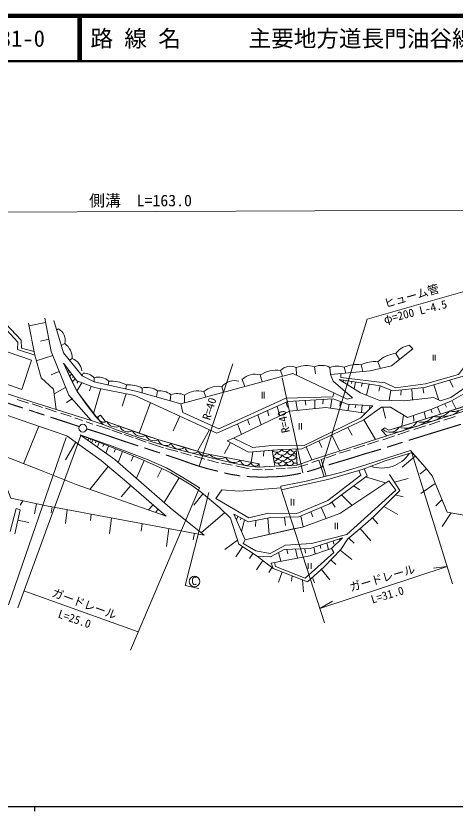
# Model space of a CAD drawing. Units: millimetres, scale not verified. Extents: x 40000 to 680000, y 20000 to 380000.
# Drawn here: x 163898 to 261002, y 204000 to 380000 of the extents above; entities that cross this region are included whole.
import ezdxf
from ezdxf.enums import TextEntityAlignment as Align

# ---------------------------------------------------------------- set-up
doc = ezdxf.new("R2010")
doc.units = ezdxf.units.MM
doc.header["$LTSCALE"] = 1000
doc.linetypes.add('CHAIN', pattern=[18.5, 12, -1.5, 3.5, -1.5])
for name, color, linetype, lineweight in [('M-BMK', 2, 'CHAIN', 13), ('M-TTL', 2, 'Continuous', 140), ('M-TTL-BAND', 7, 'Continuous', 25), ('M-TTL-LINE', 7, 'Continuous', 50), ('M-TTL-TXT', 7, 'Continuous', 13), ('M-WORK', 1, 'Continuous', 13)]:
    doc.layers.add(name, color=color, linetype=linetype, lineweight=lineweight)
doc.styles.add('ＭＳ ゴシック', font='')
doc.styles.get('ＭＳ ゴシック').set_extended_font_data('MS Gothic')

msp = doc.modelspace()

# ---------------------------------------------------------------- linework, layer by layer
at = {"layer": 'M-BMK'}
for points, knots in [([(80736, 298063), (89656, 299055), (91985, 299368), (99219, 299943), (102305, 300188), (104036, 300285), (107123, 300514), (110907, 300795), (113025, 300959), (116808, 301244), (119530, 301449), (121049, 301657), (123776, 301768), (125901, 301854), (127094, 301888), (129220, 301815), (131775, 301729), (133204, 301564), (135743, 301260), (138202, 300965), (139573, 300740), (142012, 300308), (143736, 300002), (144712, 299863), (146403, 299408), (148341, 298887), (149382, 298442), (151291, 297821), (155410, 296482), (157718, 295733), (161835, 294388), (168118, 292335), (170082, 291685), (177911, 289105)], [0, 0, 0, 0, 1, 1, 1, 2, 2, 2, 3, 3, 3, 4, 4, 4, 5, 5, 5, 6, 6, 6, 7, 7, 7, 8, 8, 8, 9, 9, 9, 10, 10, 10, 11, 11, 11, 11]), ([(179541, 288599), (181288, 288056), (181739, 287913), (183141, 287454), (184965, 286857), (185970, 286473), (187791, 285867), (189302, 285364), (190151, 285093), (191664, 284597), (194577, 283642), (196216, 283128), (199123, 282153), (201190, 281460), (202318, 280981), (204400, 280335), (205863, 279880), (206699, 279677), (208187, 279310), (209714, 278934), (210560, 278669), (212112, 278413), (213468, 278189), (214236, 278091), (215609, 278016), (217441, 277915), (218473, 277905), (220307, 277968), (221692, 278016), (222474, 278025), (223846, 278222), (225258, 278426), (226045, 278575), (227433, 278905), (228252, 279099), (228705, 279234), (229512, 279476), (230736, 279844), (231403, 280110), (232623, 280492), (234661, 281130), (235819, 281435), (237860, 282063), (239264, 282495), (240041, 282765), (241447, 283190), (242683, 283563), (243387, 283732), (244621, 284110), (246537, 284697), (247599, 285062), (249510, 285666), (250760, 286061), (251463, 286277), (252715, 286666), (255338, 287479), (256808, 287933), (259433, 288737), (264013, 290140), (265457, 290568), (271174, 292282)], [0, 0, 0, 0, 1, 1, 1, 2, 2, 2, 3, 3, 3, 4, 4, 4, 5, 5, 5, 6, 6, 6, 7, 7, 7, 8, 8, 8, 9, 9, 9, 10, 10, 10, 11, 11, 11, 12, 12, 12, 13, 13, 13, 14, 14, 14, 15, 15, 15, 16, 16, 16, 17, 17, 17, 18, 18, 18, 19, 19, 19, 20, 20, 20, 20])]:
    msp.add_open_spline(points, degree=3, knots=knots, dxfattribs=at)
at = {"layer": 'M-TTL'}
msp.add_line((680000, 380000), (40000, 380000), dxfattribs=at)
at = {"layer": 'M-TTL-BAND'}
for p, q in [((40000, 205000), (579000, 205000)), ((168000, 205000), (168000, 204000))]:
    msp.add_line(p, q, dxfattribs=at)
at = {"layer": 'M-TTL-LINE'}
for p, q in [((177750, 380000), (177750, 370000)), ((178250, 380000), (178250, 370000)), ((40000, 370000), (680000, 370000))]:
    msp.add_line(p, q, dxfattribs=at)
at = {"layer": 'M-WORK'}
for p, q in [((128157, 336436), (280676, 337109)), ((170469, 312121), (166818, 311378)), ((173321, 310744), (172911, 310483)), ((171164, 308460), (169358, 308000)), ((174736, 307470), (173930, 307014)), ((250833, 307097), (251641, 306297)), ((172032, 304850), (168397, 303686)), ((247870, 305256), (248695, 303948)), ((256136, 305011), (256136, 303699)), ((256623, 305011), (256623, 303706)), ((174428, 303152), (177380, 299200)), ((177404, 296891), (174428, 303152)), ((176322, 304141), (175723, 303790)), ((204400, 280335), (211863, 303027)), ((240224, 302773), (240586, 301304)), ((243948, 303457), (244513, 301992)), ((173465, 301312), (171713, 300555)), ((175026, 302350), (174871, 302219)), ((175325, 301950), (175250, 301882)), ((175625, 301549), (175325, 301265)), ((175924, 301149), (175778, 301002)), ((222385, 301525), (222827, 300238)), ((225890, 302173), (225943, 300492)), ((229918, 302336), (230131, 300758)), ((233332, 302195), (233443, 300614)), ((236485, 302230), (236820, 300940)), ((176223, 300748), (175790, 300286)), ((176602, 300240), (176394, 300001)), ((176982, 299733), (176397, 299008)), ((177380, 299200), (181308, 297771)), ((178790, 300951), (178563, 300321)), ((181234, 299919), (181221, 299035)), ((213955, 299521), (214490, 297968)), ((217898, 300523), (218346, 299018)), ((227333, 278889), (222764, 299865)), ((236357, 299363), (236288, 298950)), ((236851, 299287), (236815, 299081)), ((237345, 299212), (237198, 298391)), ((259743, 299364), (260611, 297798)), ((174897, 297774), (172334, 296353)), ((177630, 299109), (177361, 298729)), ((178505, 298791), (177394, 296911)), ((180557, 298045), (180190, 297016)), ((182665, 297501), (181086, 291989)), ((181308, 297771), (190164, 296010)), ((184409, 299142), (184294, 298336)), ((188313, 298348), (188195, 297449)), ((191820, 297618), (191798, 296566)), ((209437, 297935), (209767, 296682)), ((238169, 299085), (238091, 298676)), ((238992, 298959), (238696, 297472)), ((240491, 298728), (240329, 297988)), ((241989, 298498), (241410, 296066)), ((244461, 298119), (244134, 296912)), ((251430, 297487), (251582, 295006)), ((253902, 297748), (254120, 296524)), ((256302, 298374), (257393, 294964)), ((181761, 291090), (177404, 296891)), ((188289, 296383), (187427, 293648)), ((190164, 296010), (208305, 287654)), ((195233, 296983), (194966, 295654)), ((198153, 296158), (198035, 294770)), ((201200, 296079), (201207, 294345)), ((205454, 296872), (205873, 295620)), ((218344, 296772), (218355, 295343)), ((218820, 296804), (218820, 295333)), ((246786, 297200), (246424, 294879)), ((249094, 297240), (249038, 296067)), ((164147, 295121), (166658, 294295)), ((167497, 294119), (169747, 293329)), ((176310, 295251), (175083, 294451)), ((193636, 294410), (191130, 287667)), ((223653, 294457), (223917, 293392)), ((225808, 294734), (226161, 292682)), ((227887, 294857), (227981, 293820)), ((229965, 294981), (229985, 293090)), ((231852, 295093), (231794, 294149)), ((233739, 295205), (233467, 293191)), ((235665, 294634), (235486, 293634)), ((237594, 294036), (237311, 292617)), ((239038, 293950), (238923, 293236)), ((258712, 294157), (259075, 293372)), ((260294, 294854), (261222, 292993)), ((170467, 293167), (172809, 292355)), ((219520, 292625), (219852, 291510)), ((221647, 293568), (222223, 291450)), ((240482, 293865), (240276, 292174)), ((242181, 293764), (242116, 292915)), ((245028, 293414), (245591, 290946)), ((254176, 292363), (254515, 290824)), ((255668, 292871), (255936, 292130)), ((257122, 293476), (257789, 291880)), ((173817, 292102), (176089, 291319)), ((176943, 291067), (178634, 290450)), ((182624, 291619), (181761, 291090)), ((183640, 290318), (182624, 291619)), ((200170, 291401), (198656, 288138)), ((215134, 290681), (215546, 289516)), ((217393, 291682), (218111, 289469)), ((240863, 290625), (243433, 286264)), ((249596, 291631), (249227, 289190)), ((251838, 291568), (251852, 290334)), ((258520, 290556), (260996, 291328)), ((168965, 289180), (165566, 280881)), ((179412, 290157), (180911, 289634)), ((181723, 289417), (184721, 288437)), ((192570, 287158), (183640, 290318)), ((212876, 289680), (213758, 287372)), ((226507, 289857), (226518, 288460)), ((227015, 289857), (227015, 288439)), ((237317, 288937), (238241, 287205)), ((251875, 288440), (254457, 289254)), ((255293, 289487), (257663, 290270)), ((164291, 249013), (178241, 287165)), ((179054, 286885), (178964, 286654)), ((185123, 288310), (187303, 287520)), ((187886, 287362), (189797, 286678)), ((195245, 286211), (192570, 287158)), ((206703, 288391), (204019, 283628)), ((233772, 287249), (235470, 283709)), ((244766, 288332), (245904, 287057)), ((245019, 286197), (247580, 287032)), ((248363, 287255), (250870, 288133)), ((162272, 249621), (175024, 286691)), ((177125, 285654), (174880, 281773)), ((179520, 286703), (179475, 286587)), ((179986, 286520), (179804, 286059)), ((180451, 286338), (180360, 286107)), ((180917, 286156), (180644, 285464)), ((181610, 285885), (181473, 285539)), ((182303, 285614), (181894, 284579)), ((183340, 285209), (183135, 284691)), ((190305, 286516), (192704, 285641)), ((193216, 285493), (196494, 284425)), ((201184, 284514), (195245, 286211)), ((211354, 285562), (210029, 283170)), ((210628, 285948), (215294, 283462)), ((230911, 285924), (231574, 284494)), ((241601, 285117), (244088, 285932)), ((184377, 284803), (183762, 283256)), ((185927, 284197), (185619, 283423)), ((187478, 283590), (186516, 281186)), ((197060, 284284), (199705, 283564)), ((200347, 283395), (202632, 282711)), ((205669, 283112), (201184, 284514)), ((215294, 283462), (220547, 283888)), ((216293, 283543), (215935, 281173)), ((218682, 283737), (218657, 282539)), ((220547, 283888), (221134, 280350)), ((225848, 284156), (226070, 280540)), ((228044, 284613), (229358, 281747)), ((235454, 283192), (237888, 283985)), ((238639, 284207), (241083, 284990)), ((189880, 282624), (189386, 281427)), ((192267, 281621), (190549, 277667)), ((203366, 282562), (205680, 281892)), ((217683, 280843), (205669, 283112)), ((206251, 281758), (208713, 281109)), ((229295, 281153), (230882, 281696)), ((232047, 277992), (230847, 281684)), ((231341, 281809), (232117, 282035)), ((231359, 281814), (232484, 278100)), ((232462, 282162), (234600, 282931)), ((252188, 282591), (249327, 280090)), ((251408, 283306), (260453, 254301)), ((251526, 283341), (254305, 280192)), ((184306, 280291), (180230, 275202)), ((196193, 279841), (195240, 277907)), ((209333, 281043), (211703, 280530)), ((212518, 280424), (215438, 279789)), ((217694, 280146), (217683, 280843)), ((221134, 280350), (217694, 280146)), ((223934, 279874), (226061, 280085)), ((226326, 280158), (228477, 280814)), ((254305, 280192), (255901, 278235)), ((216242, 279641), (218348, 279524)), ((218983, 279556), (220760, 279651)), ((221416, 279726), (223458, 279821)), ((248774, 274980), (246537, 278468)), ((254684, 279727), (253189, 278555)), ((255901, 278235), (259270, 270187)), ((199967, 277764), (196710, 272290)), ((241181, 277961), (245617, 276627)), ((247601, 276809), (250657, 277584)), ((256625, 276506), (253463, 274267)), ((189275, 276068), (187154, 273592)), ((222491, 275569), (232165, 245645)), ((238548, 275988), (239958, 275139)), ((243006, 269183), (248774, 274980)), ((205252, 274225), (203273, 271730)), ((224747, 273085), (224747, 271614)), ((225340, 273074), (225340, 271667)), ((235915, 274014), (238227, 271673)), ((247780, 273981), (249525, 273577)), ((258121, 272932), (256734, 271580)), ((165425, 272670), (164848, 271695)), ((168473, 272009), (167997, 269793)), ((171885, 271307), (171711, 269998)), ((194209, 271806), (193225, 270663)), ((231360, 271199), (232501, 268757)), ((233758, 272397), (234491, 271266)), ((245254, 271442), (248332, 269611)), ((175252, 270684), (174853, 267677)), ((180534, 269706), (180353, 268284)), ((195351, 270820), (194858, 270249)), ((196492, 269834), (196285, 269594)), ((196871, 269507), (196767, 269387)), ((210082, 270077), (204857, 265597)), ((226884, 269292), (227438, 266923)), ((229122, 270246), (229520, 269096)), ((260153, 270025), (258138, 266985)), ((259270, 270187), (265508, 269044)), ((164332, 268381), (166746, 267856)), ((185059, 268868), (184567, 265427)), ((191831, 267614), (191588, 265958)), ((212969, 269260), (212642, 268488)), ((213707, 268860), (213574, 268462)), ((214444, 268461), (213804, 265857)), ((216971, 268332), (216890, 266994)), ((219597, 268872), (219873, 265213)), ((223253, 269053), (223541, 267240)), ((234496, 267778), (234503, 266374)), ((235004, 267771), (235004, 266374)), ((239973, 266467), (243006, 269183)), ((242710, 268918), (243938, 267613)), ((197720, 266523), (197212, 262584)), ((237324, 264256), (239973, 266467)), ((240040, 266527), (242387, 263819)), ((203363, 265479), (203104, 264030)), ((235413, 264235), (235519, 263893)), ((235726, 261907), (237324, 264256)), ((235889, 264390), (235943, 264219)), ((237515, 264416), (238725, 263300)), ((212889, 263968), (210123, 261922)), ((214019, 262513), (212531, 260252)), ((213179, 263055), (217210, 260452)), ((229749, 262397), (230043, 260915)), ((231186, 262864), (231353, 262127)), ((232623, 263330), (232985, 261909)), ((234018, 263783), (234217, 263077)), ((216293, 261044), (215522, 259932)), ((221966, 261199), (222439, 259289)), ((223769, 261890), (224021, 260939)), ((225735, 261983), (226196, 260007)), ((227762, 262079), (227962, 261084)), ((232081, 258087), (235726, 261907)), ((235588, 261761), (238138, 259681)), ((218488, 259464), (217114, 257365)), ((217210, 260452), (220781, 257691)), ((228485, 258903), (228485, 257615)), ((229163, 258903), (229163, 257615)), ((233534, 259609), (234620, 258593)), ((220472, 257930), (219846, 256843)), ((220781, 257691), (228367, 254754)), ((228367, 254754), (232081, 258087)), ((231130, 248847), (259257, 258137)), ((231433, 257505), (233274, 255169)), ((259257, 258137), (256239, 257741)), ((222756, 256926), (221967, 254645)), ((225007, 256055), (224854, 254858)), ((229457, 255732), (229917, 254487)), ((227258, 255184), (227468, 252538)), ((165665, 252769), (190934, 243689)), ((231130, 248847), (233933, 250480))]:
    msp.add_line(p, q, dxfattribs=at)
for points in [[(231513, 280131), (241535, 312897), (263247, 319086)], [(211983, 286517), (210628, 285948), (215294, 283462), (222595, 284054), (227134, 284197), (232895, 286832), (240863, 290625), (244767, 293418), (246719, 293386), (250465, 291101), (255877, 292942), (260178, 294786), (263786, 296891), (273422, 298269), (276571, 302654), (280142, 307272), (283253, 310907), (286480, 313086), (291485, 315245), (296564, 315679), (308869, 314695), (315683, 311922), (317029, 310124)], [(227134, 284197), (232895, 286832), (240863, 290625), (244767, 293418), (246719, 293386), (250465, 291101), (255877, 292942), (260178, 294786), (263786, 296891), (273422, 298269), (276571, 302654), (280142, 307272), (283253, 310907), (286480, 313086), (291485, 315245), (296564, 315679), (308869, 314695), (315683, 311922), (317029, 310124), (316242, 308145), (315939, 307742), (314333, 306243), (311963, 305407), (310230, 305633)], [(269991, 316608), (267586, 309181), (262754, 300229), (254255, 297785), (247192, 297039), (244462, 298119), (235368, 299515), (240098, 296611), (244113, 294944), (249716, 294786), (256302, 295563), (257746, 294770), (260079, 295563), (263460, 297912), (266809, 302061), (269404, 306941), (272284, 313702)], [(235368, 299515), (244462, 298119), (247192, 297039), (254255, 297785), (262754, 300229), (267586, 309181), (269991, 316608)], [(235771, 300839), (235771, 299972), (245512, 298801), (247814, 297690), (254495, 298531), (261764, 300642), (263944, 303610), (265468, 306610), (267372, 310490), (268943, 316227)], [(272284, 313702), (269404, 306941), (266809, 302061), (263460, 297912), (260079, 295563), (257746, 294770), (256302, 295563), (249716, 294786), (244113, 294944), (240098, 296611), (235368, 299515)], [(168054, 304938), (164261, 306176), (164324, 307795), (161070, 311334), (157722, 311810), (150992, 311271), (143279, 308938), (139883, 307493), (133947, 303764), (128519, 304065)], [(128630, 304700), (134074, 304478), (139486, 308128), (144723, 310239), (151024, 311921), (156881, 312493), (161689, 311810), (165086, 308239), (165118, 306494), (167901, 305711)], [(166695, 312020), (168048, 304940), (169445, 299914), (172183, 297414), (172825, 292915)], [(172824, 292922), (172183, 297414), (169445, 299914), (168048, 304940), (166695, 312020)], [(180560, 290430), (175587, 296072), (171688, 305699), (170283, 313103)], [(170283, 313103), (171688, 305699), (175587, 296072), (180560, 290430)], [(172284, 312615), (174405, 305400), (178563, 300321), (181221, 299035), (190744, 296869), (200338, 294108), (207742, 296131), (225144, 300869), (237143, 295203), (238310, 295488), (234048, 299131), (233443, 300614), (242238, 301464), (246951, 302559), (251641, 306297)], [(159332, 306553), (167346, 303792), (165172, 297316), (157157, 300094), (158595, 304365)], [(134334, 303186), (143538, 302119), (154929, 298655), (167178, 294692), (172824, 292922), (180560, 290430)], [(183189, 289558), (181570, 291296), (179403, 294081), (177404, 296891), (176142, 299485), (174428, 303152), (177380, 299200), (181308, 297771), (190164, 296010), (208305, 287654), (224041, 294629), (234063, 295224), (237230, 294058), (242848, 293724), (240193, 291064), (227647, 284922), (219720, 284850), (216292, 284446), (211983, 286517), (224386, 292492), (232409, 293349), (241169, 292041)], [(294079, 302753), (293834, 302648), (289866, 301431), (284862, 299686), (274646, 296310), (245904, 287057), (229215, 281701)], [(123536, 284977), (123424, 286807), (123974, 290607), (124778, 292332), (129228, 299045), (136907, 298737), (141298, 298221), (146493, 297131), (155116, 294073), (155987, 293671), (164866, 290568), (175126, 287093), (182768, 281593), (188363, 276856), (197100, 269309)], [(197100, 269309), (177233, 276249), (169484, 279356), (153769, 285475), (153808, 290824), (139937, 294474), (138729, 296393), (130889, 297727), (126826, 293457), (124604, 289632), (123553, 285188)], [(234205, 296590), (233939, 295689), (223607, 295380), (208773, 288621), (200834, 292194), (200338, 294108)], [(244766, 288332), (245422, 288808), (246374, 288332), (252395, 290141), (259597, 292462), (273639, 297053), (274443, 296245)], [(208305, 287654), (224041, 294629), (234063, 295224), (237230, 294058), (242848, 293724)], [(264202, 293968), (259750, 292512), (256138, 291347), (252619, 290213), (248625, 289008), (246374, 288332), (245422, 288808), (244766, 288332), (245904, 287057), (229215, 281701), (226070, 280540)], [(153769, 285475), (169484, 279356), (177233, 276249), (197100, 269309), (188363, 276856), (182768, 281593), (175126, 287093), (164866, 290568), (155987, 293671)], [(241169, 292041), (232409, 293349), (224386, 292492), (211983, 286517), (210628, 285948)], [(180560, 290430), (183189, 289558), (186125, 288391), (191402, 286574), (198899, 284254), (203136, 283159), (211945, 280984), (214992, 280445), (217373, 280127), (221134, 280350), (226070, 280540), (229215, 281701)], [(181761, 291090), (182624, 291619), (183640, 290318), (195245, 286211), (201479, 284430), (205669, 283112), (217683, 280843), (217694, 280146)], [(145881, 284856), (159667, 281085), (162774, 273245), (170677, 271531), (205489, 265085), (198037, 271132), (185789, 281821), (178123, 287249)], [(178123, 287249), (185181, 284782), (192804, 281877), (197169, 279957), (200787, 277846), (204485, 275545), (189209, 239634)], [(178123, 287249), (188542, 283174), (191578, 281926), (195430, 280222), (198138, 278868), (202958, 275958), (204942, 274482), (209005, 271117), (211338, 268864), (213179, 263055), (217210, 260452), (220162, 260246), (223225, 261865), (228939, 262134), (236128, 264467), (233653, 262134), (228859, 260516), (220305, 258881), (220781, 257691), (228367, 254754), (232081, 258087), (235726, 261907), (237324, 264256), (239973, 266467), (243006, 269183), (248774, 274980), (246537, 278468)], [(178123, 287249), (188542, 283174), (191578, 281926), (195430, 280222), (198138, 278868), (202958, 275958), (204942, 274482), (209005, 271117), (211338, 268864), (213179, 263055), (217210, 260452)], [(205489, 265085), (198037, 271132), (185789, 281821), (178123, 287249)], [(251141, 283793), (252160, 282597), (254305, 280192), (255901, 278235), (259270, 270187), (265508, 269044), (269333, 269552), (274697, 274869), (276363, 279440), (266746, 283503), (276840, 282455), (277141, 285058), (273507, 285042), (271459, 287486)], [(139870, 274627), (141961, 281571), (145881, 284856), (159667, 281085), (162774, 273245), (170677, 271531), (205489, 265085)], [(239701, 279404), (240198, 278325), (232834, 272781), (225999, 269892), (219692, 269966), (215407, 268898), (208107, 273151), (209408, 275098), (213355, 274802), (222491, 275569), (222446, 275921), (228064, 277000), (235714, 278905), (241079, 280597), (246083, 282206), (251141, 283793)], [(222642, 275101), (228183, 276382), (232881, 277413), (239701, 279404), (240880, 279759), (245530, 281556), (251526, 283341)], [(214620, 264011), (212090, 269736), (215312, 267991), (220248, 269006), (226438, 269102), (233215, 271990), (241547, 278235), (240880, 279759)], [(212090, 269736), (215312, 267991), (220248, 269006), (226438, 269102), (233215, 271990), (241547, 278235), (240880, 279759)], [(246365, 277128), (235499, 269843), (227285, 266868), (225428, 266483), (214620, 264011), (212090, 269736)], [(204352, 253276), (201288, 253958), (206541, 274548)], [(162611, 265861), (163944, 270979), (164825, 270693), (163682, 265337)], [(217210, 260452), (220162, 260246), (223225, 261865), (228939, 262134), (236128, 264467)], [(236128, 264467), (233653, 262134), (228859, 260516), (220305, 258881)], [(233653, 262134), (234184, 261224), (227854, 255549), (221283, 258173), (221109, 259034)]]:
    msp.add_lwpolyline(points, dxfattribs=at)
msp.add_lwpolyline([(214620, 264011), (225214, 266439), (227285, 266868), (235499, 269843), (246365, 277128), (247889, 275012), (237096, 265238), (229232, 263225), (223508, 262876), (220090, 261003), (216927, 261575), (214165, 263246)], close=True, dxfattribs=at)
for centre, radius in [((178694, 288748), 860), ((203376, 254807), 1174)]:
    msp.add_circle(centre, radius, dxfattribs=at)
for centre, radius, start, end in [((171672, 308088), 3126, 348.51357, 58.24004), ((172289, 304262), 4035, 358.28455, 52.67003), ((251558, 302625), 4530, 99.21533, 144.50067), ((248564, 298568), 6724, 95.92438, 133.35113), ((175209, 301042), 3292, 6.42998, 70.2367), ((239265, 296234), 6609, 81.65844, 114.8741), ((243216, 296964), 6535, 83.56738, 117.25232), ((221550, 294717), 6859, 83.00749, 122.16456), ((224600, 299351), 3103, 65.42471, 135.54999), ((228120, 296901), 5724, 71.69162, 112.92166), ((231480, 298742), 3919, 61.78553, 113.48197), ((234957, 297877), 4613, 70.65717, 110.62456), ((178732, 297401), 3551, 45.18015, 89.05279), ((182125, 296686), 3354, 47.07224, 105.39515), ((212272, 295612), 3665, 75.34398, 140.65341), ((216729, 296865), 3840, 72.27022, 136.23596), ((184966, 291883), 7280, 62.63044, 94.3916), ((188769, 291749), 6615, 62.53032, 93.95381), ((192901, 293939), 3834, 52.54855, 106.37309), ((208541, 293299), 4722, 79.05918, 130.83207), ((195801, 293415), 3613, 49.38803, 99.05046), ((199577, 292304), 4108, 66.73244, 110.28408), ((204196, 291819), 5208, 76.02209, 125.11394), ((260541, 297629), 5178, 261.20848, 314.9996), ((257021, 294792), 3556, 255.62589, 320.11812), ((258636, 296048), 4689, 263.05578, 312.89647), ((183353, 291350), 1304, 183.60555, 298.22726), ((253603, 293185), 3131, 251.677, 324.04657), ((254817, 295079), 4915, 265.92814, 311.43305), ((185978, 291286), 2282, 208.38901, 292.63873), ((188684, 289855), 1949, 200.27975, 300.74799), ((246655, 290086), 2246, 223.92222, 331.30115), ((247664, 293349), 5486, 264.34233, 304.59149), ((249941, 291868), 3148, 245.28913, 328.29321), ((250473, 295409), 6583, 272.65254, 307.35703), ((191614, 289051), 2121, 204.24473, 296.78301), ((194422, 288031), 2048, 205.24754, 295.96529), ((197049, 286691), 1801, 196.15643, 311.94314), ((200014, 285970), 1867, 199.31937, 308.78021), ((203121, 285272), 2080, 201.37092, 304.00695), ((205748, 284252), 1624, 205.67386, 305.02462), ((221558, 284706), 1301, 218.94933, 330.09074), ((220507, 283841), 1174, 281.73555, 338.22942), ((222724, 284079), 1313, 210.88065, 337.57378), ((223621, 284627), 1096, 211.37469, 332.23015), ((224692, 283632), 756, 184.03675, 351.66195), ((225433, 284416), 894, 199.55194, 299.9348), ((225977, 283490), 539, 176.5936, 264.11395), ((209006, 285363), 3372, 226.39525, 292.21011), ((212213, 283392), 2249, 210.77882, 307.82654), ((214812, 281737), 1226, 185.69194, 332.91341), ((221745, 283118), 1087, 203.12306, 341.16277), ((220983, 282334), 877, 267.8298, 339.94279), ((222798, 282778), 1240, 216.92861, 334.99089), ((223839, 283610), 1359, 218.34491, 331.19248), ((223788, 282614), 1457, 227.57439, 321.63049), ((224889, 282839), 1130, 211.17291, 340.27152), ((225752, 281815), 829, 187.30188, 290.32214), ((226010, 283897), 1360, 223.85622, 267.37206), ((244787, 287299), 7370, 250.88488, 325.71259), ((216850, 281308), 954, 187.75635, 330.84901), ((221852, 282073), 1092, 214.29541, 330.70112), ((222740, 281314), 902, 201.58049, 350.55286), ((224503, 281354), 894, 192.14426, 342.63631)]:
    msp.add_arc(centre, radius, start, end, dxfattribs=at)

# ---------------------------------------------------------------- texts
at = {"layer": 'M-TTL-TXT', "style": 'ＭＳ ゴシック'}
for s, p in [('図面コード      31-0', (120380, 375000)), ('路 線 名      主要地方道長門油谷線', (180380, 375000))]:
    msp.add_text(s, height=3666, dxfattribs=at).set_placement(p, align=Align.MIDDLE_LEFT)
at = {"layer": 'M-WORK', "style": 'ＭＳ ゴシック'}
for s, height, p in [('側溝\u3000L=163.0', 2566, (180094, 337090)), ('C', 1833, (202674, 253487))]:
    msp.add_text(s, height=height, dxfattribs=at).set_placement(p, align=Align.BOTTOM_LEFT)
for s, rotation, p in [('ヒューム管', 16.189, (245783, 314834)), ('φ=200 L-4.5', 14.361, (245616, 311311)), ('R=40', 72.874, (207339, 290239)), ('R=40', 102.289, (225038, 288047)), ('ガードレール', 16.291, (238111, 252058)), ('L=31.0', 16.598, (242866, 249395)), ('ガードレール', 339.793, (171495, 251089)), ('L=25.0', 340.988, (172862, 246355))]:
    msp.add_text(s, height=1833, rotation=rotation, dxfattribs=at).set_placement(p, align=Align.BOTTOM_LEFT)

doc.saveas('drawing.dxf')
